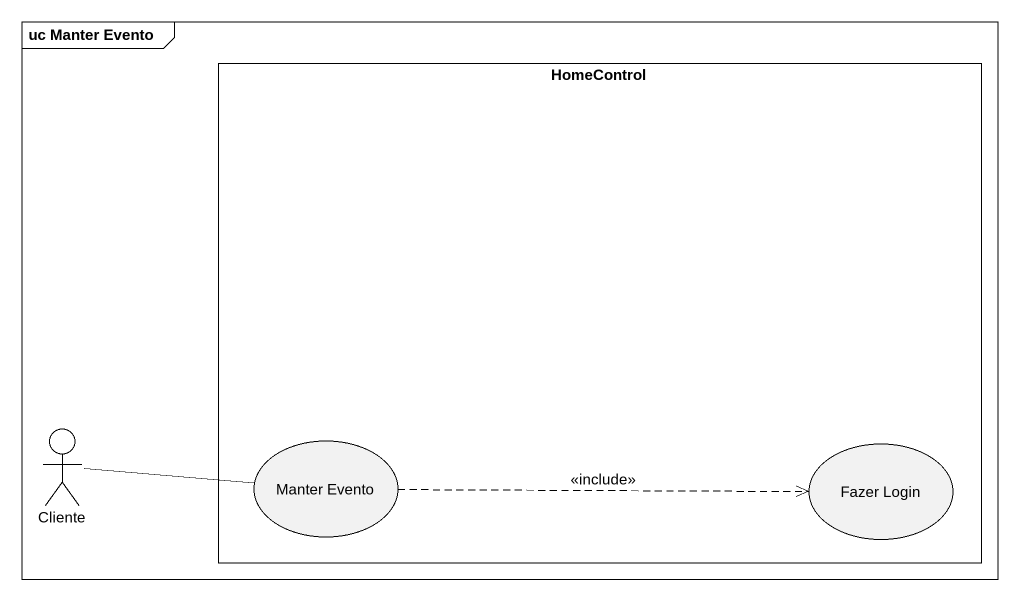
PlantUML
@startuml
mainframe uc Manter Evento
rectangle HomeControl {
  usecase "Manter Evento" as Manter_Evento
  usecase "Fazer Login" as Fazer_Login
}
actor Cliente
Cliente -right- Manter_Evento
Manter_Evento .right.> Fazer_Login : <<include>>
@enduml
